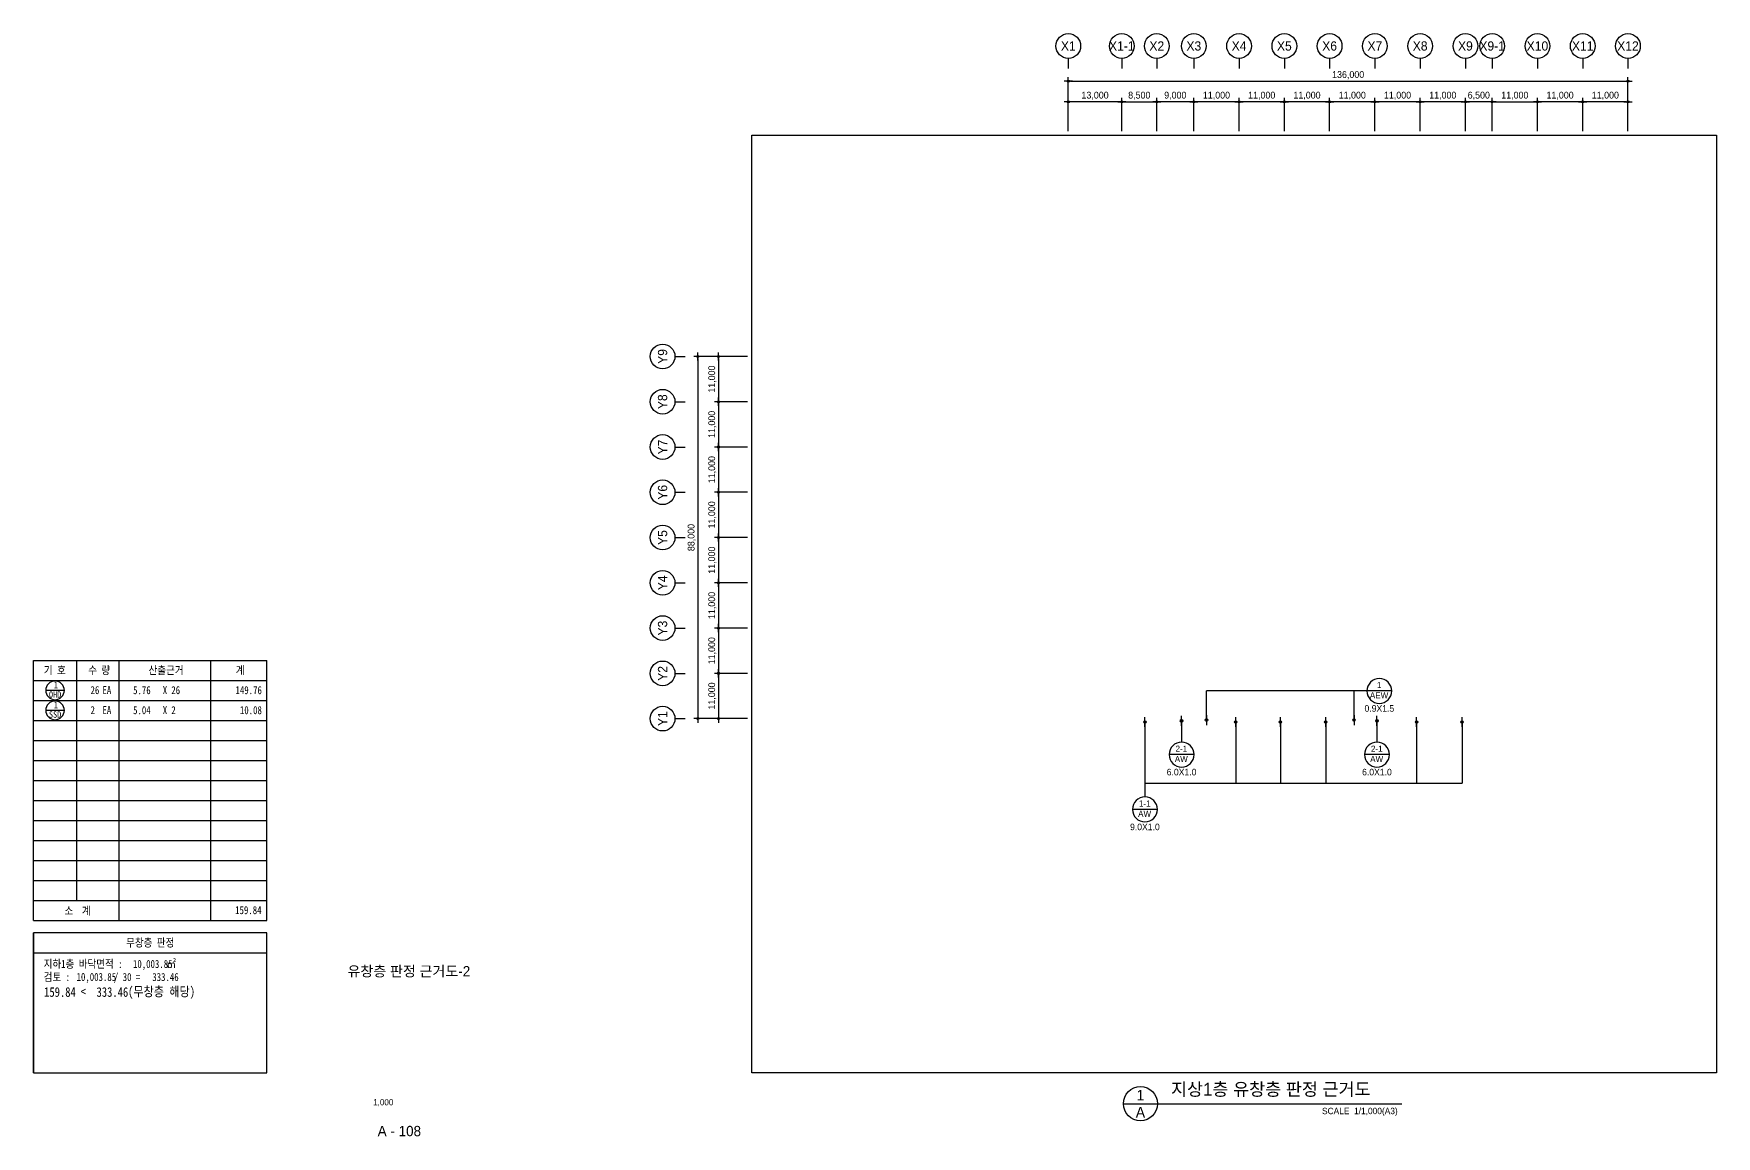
# Model space of a CAD drawing. Header units: millimetres. Extents: x 252778784 to 254834908, y 504282078 to 504550014.
# Drawn here: x 253468955 to 253877846, y 504282078 to 504550014 of the extents above; entities that cross this region are included whole.
import ezdxf
from ezdxf.enums import TextEntityAlignment as Align

# ---------------------------------------------------------------- set-up
doc = ezdxf.new("R2010")
doc.units = ezdxf.units.MM
for name, color, linetype in [('4A.TEC DIM', 7, 'Continuous'), ('4A.TEC FORM-TEXT', 3, 'Continuous'), ('4A.TEC TEXT 2', 3, 'Continuous'), ('4A.TEC 심볼', 7, 'Continuous'), ('A-DIM', 7, 'Continuous'), ('A-SYM', 7, 'Continuous'), ('A-TEXT', 3, 'Continuous'), ('DIM', 7, 'Continuous'), ('text', 3, 'Continuous'), ('창호부호', 7, 'Continuous')]:
    doc.layers.add(name, color=color, linetype=linetype)
doc.layers.add('DEFPOINT', color=135, linetype='Continuous', plot=False)
doc.styles.add('#TL_Dotum', font='', dxfattribs={"width": 0.85})
doc.styles.add('GHS', font='malgun.ttf')
doc.styles.add('나눔고딕', font='')
doc.styles.add('돋움', font='')
doc.styles.add('울릉도L', font='')
doc.styles.get('#TL_Dotum').set_extended_font_data('DotumChe')
doc.styles.get('나눔고딕').set_extended_font_data('Dotum')
doc.styles.get('돋움').set_extended_font_data('Dotum')
doc.styles.get('울릉도L').set_extended_font_data('Dotum')
doc.dimstyles.new('DIM_200(외부치수)', dxfattribs={"dimscale": 200, "dimtxt": 3.3, "dimasz": 1, "dimexe": 2, "dimexo": 2, "dimgap": 1, "dimtad": 1, "dimdec": 0, "dimdsep": 46, "dimlunit": 6, "dimtxsty": '돋움', "dimblk1": 'DIMDOT', "dimblk2": 'DIMDOT', "dimsah": 1, "dimcen": 2.5, "dimdle": 1.5, "dimclrd": 1, "dimclre": 7, "dimclrt": 2, "dimadec": 0, "dimazin": 0, "dimtfac": 1, "dimtdec": 0, "dimtix": 1, "dimtmove": 2, "dimatfit": 3, "dimldrblk": 'DIMDOT', "dimfxl": 1, "dimtvp": 1, "dimtolj": 1, "dimtzin": 0, "dimarcsym": 0})
doc.dimstyles.new('DIM_600(외부치수)', dxfattribs={"dimscale": 400, "dimtxt": 3.3, "dimasz": 1, "dimexe": 2, "dimexo": 2, "dimgap": 1, "dimtad": 1, "dimdec": 0, "dimdsep": 46, "dimlunit": 6, "dimtxsty": '나눔고딕', "dimblk1": 'DIMDOT', "dimblk2": 'DIMDOT', "dimsah": 1, "dimcen": 2.5, "dimdle": 1.5, "dimclrd": 8, "dimclre": 8, "dimclrt": 3, "dimadec": 0, "dimazin": 0, "dimtfac": 1, "dimtdec": 0, "dimtix": 1, "dimtmove": 2, "dimatfit": 3, "dimldrblk": 'DIMDOT', "dimfxl": 1, "dimtvp": 1, "dimtolj": 1, "dimtzin": 0, "dimarcsym": 0})

# ---------------------------------------------------------------- blocks, each defined once
blk = doc.blocks.new('DIMDOT')
at = {"color": 0}
blk.add_line((-2, 0), (2, 0), dxfattribs=at)
for radius in [0.5, 0.25]:
    blk.add_circle((0, 0), radius, dxfattribs=at)
blk = doc.blocks.new('*D104')
at = {"layer": '4A.TEC DIM', "color": 8, "lineweight": -2}
for p, q in [((169308, -38163), (169308, -25069)), ((169808, -26069), (304808, -26069)), ((305308, -38163), (305308, -25069))]:
    blk.add_line(p, q, dxfattribs=at)
at = {"layer": 'Defpoints', "color": 0}
for p in [(305308, -26069), (169308, -39163), (305308, -39163)]:
    blk.add_point(p, dxfattribs=at)
at = {"layer": '4A.TEC DIM', "color": 8, "lineweight": -2, "xscale": 500, "yscale": 500, "zscale": 500, "rotation": 180}
blk.add_blockref('DIMDOT', (169308, -26069), dxfattribs=at)
at = {"layer": '4A.TEC DIM', "color": 8, "lineweight": -2, "xscale": 500, "yscale": 500, "zscale": 500}
blk.add_blockref('DIMDOT', (305308, -26069), dxfattribs=at)
at = {"layer": '4A.TEC DIM', "color": 3, "insert": (237308, -24584), "char_height": 1650, "attachment_point": 5, "style": '나눔고딕'}
blk.add_mtext('\\A1;136,000', dxfattribs=at)
blk = doc.blocks.new('ccs122')
at = {"layer": '4A.TEC 심볼'}
blk.add_line((0, 8), (0, 3), dxfattribs=at)
blk.add_circle((0, 14), 6, dxfattribs=at)
at = {"layer": '4A.TEC TEXT 2', "color": 3, "style": 'GHS'}
blk.add_attdef('NO', text='', height=4.5, dxfattribs=at).set_placement((-0.01, 14.02), align=Align.MIDDLE_CENTER)
blk = doc.blocks.new('*D105')
at = {"layer": '4A.TEC DIM', "color": 8, "lineweight": -2}
for p, q in [((294308, -38163), (294308, -30082)), ((304808, -31082), (294808, -31082)), ((305308, -38163), (305308, -30082))]:
    blk.add_line(p, q, dxfattribs=at)
at = {"layer": 'Defpoints', "color": 0}
for p in [(294308, -31082), (294308, -39163), (305308, -39163)]:
    blk.add_point(p, dxfattribs=at)
at = {"layer": '4A.TEC DIM', "color": 8, "lineweight": -2, "xscale": 500, "yscale": 500, "zscale": 500, "rotation": 180}
blk.add_blockref('DIMDOT', (294308, -31082), dxfattribs=at)
at = {"layer": '4A.TEC DIM', "color": 8, "lineweight": -2, "xscale": 500, "yscale": 500, "zscale": 500}
blk.add_blockref('DIMDOT', (305308, -31082), dxfattribs=at)
at = {"layer": '4A.TEC DIM', "color": 3, "insert": (299808, -29597), "char_height": 1650, "attachment_point": 5, "style": '나눔고딕'}
blk.add_mtext('\\A1;11,000', dxfattribs=at)
blk = doc.blocks.new('*D106')
at = {"layer": '4A.TEC DIM', "color": 8, "lineweight": -2}
for p, q in [((91381, -103937), (83299, -103937)), ((84299, -104437), (84299, -114437)), ((91381, -114937), (83299, -114937))]:
    blk.add_line(p, q, dxfattribs=at)
at = {"layer": 'Defpoints', "color": 0}
for p in [(92381, -103937), (84299, -114937), (92381, -114937)]:
    blk.add_point(p, dxfattribs=at)
at = {"layer": '4A.TEC DIM', "color": 8, "lineweight": -2, "xscale": 500, "yscale": 500, "zscale": 500}
for p, rotation in [((84299, -103937), 90), ((84299, -114937), 270)]:
    blk.add_blockref('DIMDOT', p, dxfattribs=dict(at, rotation=rotation))
at = {"layer": '4A.TEC DIM', "color": 3, "insert": (82814, -109437), "char_height": 1650, "attachment_point": 5, "rotation": 90, "style": '나눔고딕'}
blk.add_mtext('\\A1;11,000', dxfattribs=at)
blk = doc.blocks.new('*D107')
at = {"layer": '4A.TEC DIM', "color": 8, "lineweight": -2}
for p, q in [((91381, -92937), (78286, -92937)), ((79286, -93437), (79286, -180437)), ((91381, -180937), (78286, -180937))]:
    blk.add_line(p, q, dxfattribs=at)
at = {"layer": 'Defpoints', "color": 0}
for p in [(92381, -92937), (79286, -180937), (92381, -180937)]:
    blk.add_point(p, dxfattribs=at)
at = {"layer": '4A.TEC DIM', "color": 8, "lineweight": -2, "xscale": 500, "yscale": 500, "zscale": 500}
for p, rotation in [((79286, -92937), 90), ((79286, -180937), 270)]:
    blk.add_blockref('DIMDOT', p, dxfattribs=dict(at, rotation=rotation))
at = {"layer": '4A.TEC DIM', "color": 3, "insert": (77801, -136937), "char_height": 1650, "attachment_point": 5, "rotation": 90, "style": '나눔고딕'}
blk.add_mtext('\\A1;88,000', dxfattribs=at)
blk = doc.blocks.new('*D108')
at = {"layer": '4A.TEC DIM', "color": 8, "lineweight": -2}
for p, q in [((91381, -169937), (83299, -169937)), ((84299, -170437), (84299, -180437)), ((91381, -180937), (83299, -180937))]:
    blk.add_line(p, q, dxfattribs=at)
at = {"layer": 'Defpoints', "color": 0}
for p in [(92381, -169937), (84299, -180937), (92381, -180937)]:
    blk.add_point(p, dxfattribs=at)
at = {"layer": '4A.TEC DIM', "color": 8, "lineweight": -2, "xscale": 500, "yscale": 500, "zscale": 500}
for p, rotation in [((84299, -169937), 90), ((84299, -180937), 270)]:
    blk.add_blockref('DIMDOT', p, dxfattribs=dict(at, rotation=rotation))
at = {"layer": '4A.TEC DIM', "color": 3, "insert": (82814, -175437), "char_height": 1650, "attachment_point": 5, "rotation": 90, "style": '나눔고딕'}
blk.add_mtext('\\A1;11,000', dxfattribs=at)
blk = doc.blocks.new('*D109')
at = {"layer": '4A.TEC DIM', "color": 8, "lineweight": -2}
for p, q in [((91381, -158937), (83299, -158937)), ((84299, -159437), (84299, -169437)), ((91381, -169937), (83299, -169937))]:
    blk.add_line(p, q, dxfattribs=at)
at = {"layer": 'Defpoints', "color": 0}
for p in [(92381, -158937), (84299, -169937), (92381, -169937)]:
    blk.add_point(p, dxfattribs=at)
at = {"layer": '4A.TEC DIM', "color": 8, "lineweight": -2, "xscale": 500, "yscale": 500, "zscale": 500}
for p, rotation in [((84299, -158937), 90), ((84299, -169937), 270)]:
    blk.add_blockref('DIMDOT', p, dxfattribs=dict(at, rotation=rotation))
at = {"layer": '4A.TEC DIM', "color": 3, "insert": (82814, -164437), "char_height": 1650, "attachment_point": 5, "rotation": 90, "style": '나눔고딕'}
blk.add_mtext('\\A1;11,000', dxfattribs=at)
blk = doc.blocks.new('*D110')
at = {"layer": '4A.TEC DIM', "color": 8, "lineweight": -2}
for p, q in [((91381, -147937), (83299, -147937)), ((84299, -148437), (84299, -158437)), ((91381, -158937), (83299, -158937))]:
    blk.add_line(p, q, dxfattribs=at)
at = {"layer": 'Defpoints', "color": 0}
for p in [(92381, -147937), (84299, -158937), (92381, -158937)]:
    blk.add_point(p, dxfattribs=at)
at = {"layer": '4A.TEC DIM', "color": 8, "lineweight": -2, "xscale": 500, "yscale": 500, "zscale": 500}
for p, rotation in [((84299, -147937), 90), ((84299, -158937), 270)]:
    blk.add_blockref('DIMDOT', p, dxfattribs=dict(at, rotation=rotation))
at = {"layer": '4A.TEC DIM', "color": 3, "insert": (82814, -153437), "char_height": 1650, "attachment_point": 5, "rotation": 90, "style": '나눔고딕'}
blk.add_mtext('\\A1;11,000', dxfattribs=at)
blk = doc.blocks.new('*D111')
at = {"layer": '4A.TEC DIM', "color": 8, "lineweight": -2}
for p, q in [((91381, -136937), (83299, -136937)), ((84299, -137437), (84299, -147437)), ((91381, -147937), (83299, -147937))]:
    blk.add_line(p, q, dxfattribs=at)
at = {"layer": 'Defpoints', "color": 0}
for p in [(92381, -136937), (84299, -147937), (92381, -147937)]:
    blk.add_point(p, dxfattribs=at)
at = {"layer": '4A.TEC DIM', "color": 8, "lineweight": -2, "xscale": 500, "yscale": 500, "zscale": 500}
for p, rotation in [((84299, -136937), 90), ((84299, -147937), 270)]:
    blk.add_blockref('DIMDOT', p, dxfattribs=dict(at, rotation=rotation))
at = {"layer": '4A.TEC DIM', "color": 3, "insert": (82814, -142437), "char_height": 1650, "attachment_point": 5, "rotation": 90, "style": '나눔고딕'}
blk.add_mtext('\\A1;11,000', dxfattribs=at)
blk = doc.blocks.new('*D112')
at = {"layer": '4A.TEC DIM', "color": 8, "lineweight": -2}
for p, q in [((91381, -125937), (83299, -125937)), ((84299, -126437), (84299, -136437)), ((91381, -136937), (83299, -136937))]:
    blk.add_line(p, q, dxfattribs=at)
at = {"layer": 'Defpoints', "color": 0}
for p in [(92381, -125937), (84299, -136937), (92381, -136937)]:
    blk.add_point(p, dxfattribs=at)
at = {"layer": '4A.TEC DIM', "color": 8, "lineweight": -2, "xscale": 500, "yscale": 500, "zscale": 500}
for p, rotation in [((84299, -125937), 90), ((84299, -136937), 270)]:
    blk.add_blockref('DIMDOT', p, dxfattribs=dict(at, rotation=rotation))
at = {"layer": '4A.TEC DIM', "color": 3, "insert": (82814, -131437), "char_height": 1650, "attachment_point": 5, "rotation": 90, "style": '나눔고딕'}
blk.add_mtext('\\A1;11,000', dxfattribs=at)
blk = doc.blocks.new('*D113')
at = {"layer": '4A.TEC DIM', "color": 8, "lineweight": -2}
for p, q in [((91381, -114937), (83299, -114937)), ((84299, -115437), (84299, -125437)), ((91381, -125937), (83299, -125937))]:
    blk.add_line(p, q, dxfattribs=at)
at = {"layer": 'Defpoints', "color": 0}
for p in [(92381, -114937), (84299, -125937), (92381, -125937)]:
    blk.add_point(p, dxfattribs=at)
at = {"layer": '4A.TEC DIM', "color": 8, "lineweight": -2, "xscale": 500, "yscale": 500, "zscale": 500}
for p, rotation in [((84299, -114937), 90), ((84299, -125937), 270)]:
    blk.add_blockref('DIMDOT', p, dxfattribs=dict(at, rotation=rotation))
at = {"layer": '4A.TEC DIM', "color": 3, "insert": (82814, -120437), "char_height": 1650, "attachment_point": 5, "rotation": 90, "style": '나눔고딕'}
blk.add_mtext('\\A1;11,000', dxfattribs=at)
blk = doc.blocks.new('*D93')
at = {"layer": '4A.TEC DIM', "color": 8, "lineweight": -2}
for p, q in [((169308, -38163), (169308, -30082)), ((181808, -31082), (169808, -31082)), ((182308, -38163), (182308, -30082))]:
    blk.add_line(p, q, dxfattribs=at)
at = {"layer": 'Defpoints', "color": 0}
for p in [(169308, -31082), (169308, -39163), (182308, -39163)]:
    blk.add_point(p, dxfattribs=at)
at = {"layer": '4A.TEC DIM', "color": 8, "lineweight": -2, "xscale": 500, "yscale": 500, "zscale": 500, "rotation": 180}
blk.add_blockref('DIMDOT', (169308, -31082), dxfattribs=at)
at = {"layer": '4A.TEC DIM', "color": 8, "lineweight": -2, "xscale": 500, "yscale": 500, "zscale": 500}
blk.add_blockref('DIMDOT', (182308, -31082), dxfattribs=at)
at = {"layer": '4A.TEC DIM', "color": 3, "insert": (175808, -29597), "char_height": 1650, "attachment_point": 5, "style": '나눔고딕'}
blk.add_mtext('\\A1;13,000', dxfattribs=at)
blk = doc.blocks.new('*D94')
at = {"layer": '4A.TEC DIM', "color": 8, "lineweight": -2}
for p, q in [((190808, -38163), (190808, -30082)), ((199308, -31082), (191308, -31082)), ((199808, -38163), (199808, -30082))]:
    blk.add_line(p, q, dxfattribs=at)
at = {"layer": 'Defpoints', "color": 0}
for p in [(190808, -31082), (190808, -39163), (199808, -39163)]:
    blk.add_point(p, dxfattribs=at)
at = {"layer": '4A.TEC DIM', "color": 8, "lineweight": -2, "xscale": 500, "yscale": 500, "zscale": 500, "rotation": 180}
blk.add_blockref('DIMDOT', (190808, -31082), dxfattribs=at)
at = {"layer": '4A.TEC DIM', "color": 8, "lineweight": -2, "xscale": 500, "yscale": 500, "zscale": 500}
blk.add_blockref('DIMDOT', (199808, -31082), dxfattribs=at)
at = {"layer": '4A.TEC DIM', "color": 3, "insert": (195308, -29597), "char_height": 1650, "attachment_point": 5, "style": '나눔고딕'}
blk.add_mtext('\\A1;9,000', dxfattribs=at)
blk = doc.blocks.new('*D95')
at = {"layer": '4A.TEC DIM', "color": 8, "lineweight": -2}
for p, q in [((199808, -38163), (199808, -30082)), ((210308, -31082), (200308, -31082)), ((210808, -38163), (210808, -30082))]:
    blk.add_line(p, q, dxfattribs=at)
at = {"layer": 'Defpoints', "color": 0}
for p in [(199808, -31082), (199808, -39163), (210808, -39163)]:
    blk.add_point(p, dxfattribs=at)
at = {"layer": '4A.TEC DIM', "color": 8, "lineweight": -2, "xscale": 500, "yscale": 500, "zscale": 500, "rotation": 180}
blk.add_blockref('DIMDOT', (199808, -31082), dxfattribs=at)
at = {"layer": '4A.TEC DIM', "color": 8, "lineweight": -2, "xscale": 500, "yscale": 500, "zscale": 500}
blk.add_blockref('DIMDOT', (210808, -31082), dxfattribs=at)
at = {"layer": '4A.TEC DIM', "color": 3, "insert": (205308, -29597), "char_height": 1650, "attachment_point": 5, "style": '나눔고딕'}
blk.add_mtext('\\A1;11,000', dxfattribs=at)
blk = doc.blocks.new('*D96')
at = {"layer": '4A.TEC DIM', "color": 8, "lineweight": -2}
for p, q in [((210808, -38163), (210808, -30082)), ((221308, -31082), (211308, -31082)), ((221808, -38163), (221808, -30082))]:
    blk.add_line(p, q, dxfattribs=at)
at = {"layer": 'Defpoints', "color": 0}
for p in [(210808, -31082), (210808, -39163), (221808, -39163)]:
    blk.add_point(p, dxfattribs=at)
at = {"layer": '4A.TEC DIM', "color": 8, "lineweight": -2, "xscale": 500, "yscale": 500, "zscale": 500, "rotation": 180}
blk.add_blockref('DIMDOT', (210808, -31082), dxfattribs=at)
at = {"layer": '4A.TEC DIM', "color": 8, "lineweight": -2, "xscale": 500, "yscale": 500, "zscale": 500}
blk.add_blockref('DIMDOT', (221808, -31082), dxfattribs=at)
at = {"layer": '4A.TEC DIM', "color": 3, "insert": (216308, -29597), "char_height": 1650, "attachment_point": 5, "style": '나눔고딕'}
blk.add_mtext('\\A1;11,000', dxfattribs=at)
blk = doc.blocks.new('*D97')
at = {"layer": '4A.TEC DIM', "color": 8, "lineweight": -2}
for p, q in [((221808, -38163), (221808, -30082)), ((232308, -31082), (222308, -31082)), ((232808, -38163), (232808, -30082))]:
    blk.add_line(p, q, dxfattribs=at)
at = {"layer": 'Defpoints', "color": 0}
for p in [(221808, -31082), (221808, -39163), (232808, -39163)]:
    blk.add_point(p, dxfattribs=at)
at = {"layer": '4A.TEC DIM', "color": 8, "lineweight": -2, "xscale": 500, "yscale": 500, "zscale": 500, "rotation": 180}
blk.add_blockref('DIMDOT', (221808, -31082), dxfattribs=at)
at = {"layer": '4A.TEC DIM', "color": 8, "lineweight": -2, "xscale": 500, "yscale": 500, "zscale": 500}
blk.add_blockref('DIMDOT', (232808, -31082), dxfattribs=at)
at = {"layer": '4A.TEC DIM', "color": 3, "insert": (227308, -29597), "char_height": 1650, "attachment_point": 5, "style": '나눔고딕'}
blk.add_mtext('\\A1;11,000', dxfattribs=at)
blk = doc.blocks.new('*D98')
at = {"layer": '4A.TEC DIM', "color": 8, "lineweight": -2}
for p, q in [((232808, -38163), (232808, -30082)), ((243308, -31082), (233308, -31082)), ((243808, -38163), (243808, -30082))]:
    blk.add_line(p, q, dxfattribs=at)
at = {"layer": 'Defpoints', "color": 0}
for p in [(232808, -31082), (232808, -39163), (243808, -39163)]:
    blk.add_point(p, dxfattribs=at)
at = {"layer": '4A.TEC DIM', "color": 8, "lineweight": -2, "xscale": 500, "yscale": 500, "zscale": 500, "rotation": 180}
blk.add_blockref('DIMDOT', (232808, -31082), dxfattribs=at)
at = {"layer": '4A.TEC DIM', "color": 8, "lineweight": -2, "xscale": 500, "yscale": 500, "zscale": 500}
blk.add_blockref('DIMDOT', (243808, -31082), dxfattribs=at)
at = {"layer": '4A.TEC DIM', "color": 3, "insert": (238308, -29597), "char_height": 1650, "attachment_point": 5, "style": '나눔고딕'}
blk.add_mtext('\\A1;11,000', dxfattribs=at)
blk = doc.blocks.new('*D99')
at = {"layer": '4A.TEC DIM', "color": 8, "lineweight": -2}
for p, q in [((243808, -38163), (243808, -30082)), ((254308, -31082), (244308, -31082)), ((254808, -38163), (254808, -30082))]:
    blk.add_line(p, q, dxfattribs=at)
at = {"layer": 'Defpoints', "color": 0}
for p in [(243808, -31082), (243808, -39163), (254808, -39163)]:
    blk.add_point(p, dxfattribs=at)
at = {"layer": '4A.TEC DIM', "color": 8, "lineweight": -2, "xscale": 500, "yscale": 500, "zscale": 500, "rotation": 180}
blk.add_blockref('DIMDOT', (243808, -31082), dxfattribs=at)
at = {"layer": '4A.TEC DIM', "color": 8, "lineweight": -2, "xscale": 500, "yscale": 500, "zscale": 500}
blk.add_blockref('DIMDOT', (254808, -31082), dxfattribs=at)
at = {"layer": '4A.TEC DIM', "color": 3, "insert": (249308, -29597), "char_height": 1650, "attachment_point": 5, "style": '나눔고딕'}
blk.add_mtext('\\A1;11,000', dxfattribs=at)
blk = doc.blocks.new('*D100')
at = {"layer": '4A.TEC DIM', "color": 8, "lineweight": -2}
for p, q in [((254808, -38163), (254808, -30082)), ((265308, -31082), (255308, -31082)), ((265808, -38163), (265808, -30082))]:
    blk.add_line(p, q, dxfattribs=at)
at = {"layer": 'Defpoints', "color": 0}
for p in [(254808, -31082), (254808, -39163), (265808, -39163)]:
    blk.add_point(p, dxfattribs=at)
at = {"layer": '4A.TEC DIM', "color": 8, "lineweight": -2, "xscale": 500, "yscale": 500, "zscale": 500, "rotation": 180}
blk.add_blockref('DIMDOT', (254808, -31082), dxfattribs=at)
at = {"layer": '4A.TEC DIM', "color": 8, "lineweight": -2, "xscale": 500, "yscale": 500, "zscale": 500}
blk.add_blockref('DIMDOT', (265808, -31082), dxfattribs=at)
at = {"layer": '4A.TEC DIM', "color": 3, "insert": (260308, -29597), "char_height": 1650, "attachment_point": 5, "style": '나눔고딕'}
blk.add_mtext('\\A1;11,000', dxfattribs=at)
blk = doc.blocks.new('*D101')
at = {"layer": '4A.TEC DIM', "color": 8, "lineweight": -2}
for p, q in [((265308, -31082), (264808, -31082)), ((265808, -38163), (265808, -30082)), ((272308, -31082), (265808, -31082)), ((272308, -38163), (272308, -30082)), ((272808, -31082), (273308, -31082))]:
    blk.add_line(p, q, dxfattribs=at)
at = {"layer": 'Defpoints', "color": 0}
for p in [(265808, -31082), (265808, -39163), (272308, -39163)]:
    blk.add_point(p, dxfattribs=at)
at = {"layer": '4A.TEC DIM', "color": 8, "lineweight": -2, "xscale": 500, "yscale": 500, "zscale": 500}
blk.add_blockref('DIMDOT', (265808, -31082), dxfattribs=at)
at = {"layer": '4A.TEC DIM', "color": 8, "lineweight": -2, "xscale": 500, "yscale": 500, "zscale": 500, "rotation": 180}
blk.add_blockref('DIMDOT', (272308, -31082), dxfattribs=at)
at = {"layer": '4A.TEC DIM', "color": 3, "insert": (269058, -29597), "char_height": 1650, "attachment_point": 5, "style": '나눔고딕'}
blk.add_mtext('\\A1;6,500', dxfattribs=at)
blk = doc.blocks.new('*D102')
at = {"layer": '4A.TEC DIM', "color": 8, "lineweight": -2}
for p, q in [((283308, -38163), (283308, -30082)), ((293808, -31082), (283808, -31082)), ((294308, -38163), (294308, -30082))]:
    blk.add_line(p, q, dxfattribs=at)
at = {"layer": 'Defpoints', "color": 0}
for p in [(283308, -31082), (283308, -39163), (294308, -39163)]:
    blk.add_point(p, dxfattribs=at)
at = {"layer": '4A.TEC DIM', "color": 8, "lineweight": -2, "xscale": 500, "yscale": 500, "zscale": 500, "rotation": 180}
blk.add_blockref('DIMDOT', (283308, -31082), dxfattribs=at)
at = {"layer": '4A.TEC DIM', "color": 8, "lineweight": -2, "xscale": 500, "yscale": 500, "zscale": 500}
blk.add_blockref('DIMDOT', (294308, -31082), dxfattribs=at)
at = {"layer": '4A.TEC DIM', "color": 3, "insert": (288808, -29597), "char_height": 1650, "attachment_point": 5, "style": '나눔고딕'}
blk.add_mtext('\\A1;11,000', dxfattribs=at)
blk = doc.blocks.new('*D103')
at = {"layer": '4A.TEC DIM', "color": 8, "lineweight": -2}
for p, q in [((91381, -92937), (83299, -92937)), ((84299, -93437), (84299, -103437)), ((91381, -103937), (83299, -103937))]:
    blk.add_line(p, q, dxfattribs=at)
at = {"layer": 'Defpoints', "color": 0}
for p in [(92381, -92937), (84299, -103937), (92381, -103937)]:
    blk.add_point(p, dxfattribs=at)
at = {"layer": '4A.TEC DIM', "color": 8, "lineweight": -2, "xscale": 500, "yscale": 500, "zscale": 500}
for p, rotation in [((84299, -92937), 90), ((84299, -103937), 270)]:
    blk.add_blockref('DIMDOT', p, dxfattribs=dict(at, rotation=rotation))
at = {"layer": '4A.TEC DIM', "color": 3, "insert": (82814, -98437), "char_height": 1650, "attachment_point": 5, "rotation": 90, "style": '나눔고딕'}
blk.add_mtext('\\A1;11,000', dxfattribs=at)
blk = doc.blocks.new('*D114')
at = {"layer": '4A.TEC DIM', "color": 8, "lineweight": -2}
for p, q in [((182308, -38163), (182308, -30082)), ((182808, -31082), (190308, -31082)), ((190808, -38163), (190808, -30082))]:
    blk.add_line(p, q, dxfattribs=at)
at = {"layer": 'Defpoints', "color": 0}
for p in [(190808, -31082), (182308, -39163), (190808, -39163)]:
    blk.add_point(p, dxfattribs=at)
at = {"layer": '4A.TEC DIM', "color": 8, "lineweight": -2, "xscale": 500, "yscale": 500, "zscale": 500, "rotation": 180}
blk.add_blockref('DIMDOT', (182308, -31082), dxfattribs=at)
at = {"layer": '4A.TEC DIM', "color": 8, "lineweight": -2, "xscale": 500, "yscale": 500, "zscale": 500}
blk.add_blockref('DIMDOT', (190808, -31082), dxfattribs=at)
at = {"layer": '4A.TEC DIM', "color": 3, "insert": (186558, -29597), "char_height": 1650, "attachment_point": 5, "style": '나눔고딕'}
blk.add_mtext('\\A1;8,500', dxfattribs=at)
blk = doc.blocks.new('*D115')
at = {"layer": '4A.TEC DIM', "color": 8, "lineweight": -2}
for p, q in [((272308, -38163), (272308, -30082)), ((272808, -31082), (282808, -31082)), ((283308, -38163), (283308, -30082))]:
    blk.add_line(p, q, dxfattribs=at)
at = {"layer": 'Defpoints', "color": 0}
for p in [(283308, -31082), (272308, -39163), (283308, -39163)]:
    blk.add_point(p, dxfattribs=at)
at = {"layer": '4A.TEC DIM', "color": 8, "lineweight": -2, "xscale": 500, "yscale": 500, "zscale": 500, "rotation": 180}
blk.add_blockref('DIMDOT', (272308, -31082), dxfattribs=at)
at = {"layer": '4A.TEC DIM', "color": 8, "lineweight": -2, "xscale": 500, "yscale": 500, "zscale": 500}
blk.add_blockref('DIMDOT', (283308, -31082), dxfattribs=at)
at = {"layer": '4A.TEC DIM', "color": 3, "insert": (277808, -29597), "char_height": 1650, "attachment_point": 5, "style": '나눔고딕'}
blk.add_mtext('\\A1;11,000', dxfattribs=at)
blk = doc.blocks.new('A$C32BC7FD8')
at = {"layer": 'A-SYM'}
blk.add_line((-2167, 0), (0, 0), dxfattribs=at)
blk.add_circle((-1083, 0), 1083, dxfattribs=at)
blk = doc.blocks.new('A$C52CE0ABD')
at = {"layer": '창호부호', "color": 3}
blk.add_line((0, 3600), (4838, 3600), dxfattribs=at)
blk.add_circle((2419, 3600), 2419, dxfattribs=at)
at = {"layer": '창호부호', "color": 7, "style": '울릉도L'}
for tag, height, p in [('CAW', 1200, (2472, 2747)), ('1', 1200, (2453, 4751)), ('SIZE', 840, (2387, 607))]:
    blk.add_attdef(tag, text='', height=height, dxfattribs=at).set_placement(p, align=Align.MIDDLE)
blk = doc.blocks.new('dwgFD3B')
at = {"layer": '4A.TEC 심볼'}
ref = blk.add_blockref('ccs122', (169307.63, -24500.01, 1666.22), dxfattribs=dict(at, xscale=499.9999977496833, yscale=499.9999977496833, zscale=499.9999977496833))
ref.add_attrib('NO', 'X1', dxfattribs={"layer": '0', "color": 3, "height": 2250, "style": '울릉도L'}).set_placement((169304.55, -17491.05, 1666.22), align=Align.MIDDLE_CENTER)
ref = blk.add_blockref('ccs122', (182307.63, -24500.01, 1666.22), dxfattribs=dict(at, xscale=499.9999977496833, yscale=499.9999977496833, zscale=499.9999977496833))
ref.add_attrib('NO', 'X1-1', dxfattribs={"layer": '0', "color": 3, "height": 2250, "style": '울릉도L'}).set_placement((182304.55, -17491.05, 1666.22), align=Align.MIDDLE_CENTER)
ref = blk.add_blockref('ccs122', (190807.63, -24500.01, 1666.22), dxfattribs=dict(at, xscale=499.9999977496833, yscale=499.9999977496833, zscale=499.9999977496833))
ref.add_attrib('NO', 'X2', dxfattribs={"layer": '0', "color": 3, "height": 2250, "style": '울릉도L'}).set_placement((190804.55, -17491.05, 1666.22), align=Align.MIDDLE_CENTER)
ref = blk.add_blockref('ccs122', (199807.63, -24500.01, 1666.22), dxfattribs=dict(at, xscale=499.9999977496833, yscale=499.9999977496833, zscale=499.9999977496833))
ref.add_attrib('NO', 'X3', dxfattribs={"layer": '0', "color": 3, "height": 2250, "style": '울릉도L'}).set_placement((199804.55, -17491.05, 1666.22), align=Align.MIDDLE_CENTER)
ref = blk.add_blockref('ccs122', (210807.63, -24500.01, 1666.22), dxfattribs=dict(at, xscale=499.9999977496833, yscale=499.9999977496833, zscale=499.9999977496833))
ref.add_attrib('NO', 'X4', dxfattribs={"layer": '0', "color": 3, "height": 2250, "style": '울릉도L'}).set_placement((210804.55, -17491.05, 1666.22), align=Align.MIDDLE_CENTER)
ref = blk.add_blockref('ccs122', (221807.63, -24500.01, 1666.22), dxfattribs=dict(at, xscale=499.9999977496833, yscale=499.9999977496833, zscale=499.9999977496833))
ref.add_attrib('NO', 'X5', dxfattribs={"layer": '0', "color": 3, "height": 2250, "style": '울릉도L'}).set_placement((221804.55, -17491.05, 1666.22), align=Align.MIDDLE_CENTER)
ref = blk.add_blockref('ccs122', (232807.63, -24500.01, 1666.22), dxfattribs=dict(at, xscale=499.9999977496833, yscale=499.9999977496833, zscale=499.9999977496833))
ref.add_attrib('NO', 'X6', dxfattribs={"layer": '0', "color": 3, "height": 2250, "style": '울릉도L'}).set_placement((232804.55, -17491.05, 1666.22), align=Align.MIDDLE_CENTER)
ref = blk.add_blockref('ccs122', (243807.63, -24500, 1666.22), dxfattribs=dict(at, xscale=499.9999977496833, yscale=499.9999977496833, zscale=499.9999977496833))
ref.add_attrib('NO', 'X7', dxfattribs={"layer": '0', "color": 3, "height": 2250, "style": '울릉도L'}).set_placement((243804.55, -17491.04, 1666.22), align=Align.MIDDLE_CENTER)
ref = blk.add_blockref('ccs122', (254807.63, -24500, 1666.22), dxfattribs=dict(at, xscale=499.9999977496833, yscale=499.9999977496833, zscale=499.9999977496833))
ref.add_attrib('NO', 'X8', dxfattribs={"layer": '0', "color": 3, "height": 2250, "style": '울릉도L'}).set_placement((254804.55, -17491.05, 1666.22), align=Align.MIDDLE_CENTER)
ref = blk.add_blockref('ccs122', (265807.63, -24500, 1666.22), dxfattribs=dict(at, xscale=499.9999977496833, yscale=499.9999977496833, zscale=499.9999977496833))
ref.add_attrib('NO', 'X9', dxfattribs={"layer": '0', "color": 3, "height": 2250, "style": '울릉도L'}).set_placement((265804.55, -17491.04, 1666.22), align=Align.MIDDLE_CENTER)
ref = blk.add_blockref('ccs122', (272307.63, -24500, 1666.22), dxfattribs=dict(at, xscale=499.9999977496833, yscale=499.9999977496833, zscale=499.9999977496833))
ref.add_attrib('NO', 'X9-1', dxfattribs={"layer": '0', "color": 3, "height": 2250, "style": '울릉도L'}).set_placement((272304.55, -17491.04, 1666.22), align=Align.MIDDLE_CENTER)
ref = blk.add_blockref('ccs122', (283307.63, -24500.01, 1666.22), dxfattribs=dict(at, xscale=499.9999977496833, yscale=499.9999977496833, zscale=499.9999977496833))
ref.add_attrib('NO', 'X10', dxfattribs={"layer": '0', "color": 3, "height": 2250, "style": '울릉도L'}).set_placement((283304.55, -17491.05, 1666.22), align=Align.MIDDLE_CENTER)
ref = blk.add_blockref('ccs122', (294307.63, -24500.01, 1666.22), dxfattribs=dict(at, xscale=499.9999977496833, yscale=499.9999977496833, zscale=499.9999977496833))
ref.add_attrib('NO', 'X11', dxfattribs={"layer": '0', "color": 3, "height": 2250, "style": '울릉도L'}).set_placement((294304.55, -17491.05, 1666.22), align=Align.MIDDLE_CENTER)
ref = blk.add_blockref('ccs122', (305307.63, -24500.01, 1666.22), dxfattribs=dict(at, xscale=499.9999977496833, yscale=499.9999977496833, zscale=499.9999977496833))
ref.add_attrib('NO', 'X12', dxfattribs={"layer": '0', "color": 3, "height": 2250, "style": '울릉도L'}).set_placement((305304.55, -17491.05, 1666.22), align=Align.MIDDLE_CENTER)
ref = blk.add_blockref('ccs122', (77717.58, -92936.83), dxfattribs=dict(at, xscale=499.9999977496833, yscale=499.9999977496833, zscale=499.9999977496833, rotation=90))
ref.add_attrib('NO', 'Y9', dxfattribs={"layer": '0', "color": 3, "height": 2250, "rotation": 90, "style": '울릉도L'}).set_placement((70708.62, -92939.91), align=Align.MIDDLE_CENTER)
ref = blk.add_blockref('ccs122', (77717.58, -103936.83), dxfattribs=dict(at, xscale=499.9999977496833, yscale=499.9999977496833, zscale=499.9999977496833, rotation=90))
ref.add_attrib('NO', 'Y8', dxfattribs={"layer": '0', "color": 3, "height": 2250, "rotation": 90, "style": '울릉도L'}).set_placement((70708.62, -103939.91), align=Align.MIDDLE_CENTER)
ref = blk.add_blockref('ccs122', (77717.58, -114936.83), dxfattribs=dict(at, xscale=499.9999977496833, yscale=499.9999977496833, zscale=499.9999977496833, rotation=90))
ref.add_attrib('NO', 'Y7', dxfattribs={"layer": '0', "color": 3, "height": 2250, "rotation": 90, "style": '울릉도L'}).set_placement((70708.63, -114939.91), align=Align.MIDDLE_CENTER)
ref = blk.add_blockref('ccs122', (77717.58, -125936.83), dxfattribs=dict(at, xscale=499.9999977496833, yscale=499.9999977496833, zscale=499.9999977496833, rotation=90))
ref.add_attrib('NO', 'Y6', dxfattribs={"layer": '0', "color": 3, "height": 2250, "rotation": 90, "style": '울릉도L'}).set_placement((70708.62, -125939.91), align=Align.MIDDLE_CENTER)
ref = blk.add_blockref('ccs122', (77717.58, -136936.83), dxfattribs=dict(at, xscale=499.9999977496833, yscale=499.9999977496833, zscale=499.9999977496833, rotation=90))
ref.add_attrib('NO', 'Y5', dxfattribs={"layer": '0', "color": 3, "height": 2250, "rotation": 90, "style": '울릉도L'}).set_placement((70708.63, -136939.91), align=Align.MIDDLE_CENTER)
ref = blk.add_blockref('ccs122', (77717.58, -147936.83), dxfattribs=dict(at, xscale=499.9999977496833, yscale=499.9999977496833, zscale=499.9999977496833, rotation=90))
ref.add_attrib('NO', 'Y4', dxfattribs={"layer": '0', "color": 3, "height": 2250, "rotation": 90, "style": '울릉도L'}).set_placement((70708.62, -147939.91), align=Align.MIDDLE_CENTER)
ref = blk.add_blockref('ccs122', (77717.58, -158936.83), dxfattribs=dict(at, xscale=499.9999977496833, yscale=499.9999977496833, zscale=499.9999977496833, rotation=90))
ref.add_attrib('NO', 'Y3', dxfattribs={"layer": '0', "color": 3, "height": 2250, "rotation": 90, "style": '울릉도L'}).set_placement((70708.62, -158939.91), align=Align.MIDDLE_CENTER)
ref = blk.add_blockref('ccs122', (77717.58, -169936.83), dxfattribs=dict(at, xscale=499.9999977496833, yscale=499.9999977496833, zscale=499.9999977496833, rotation=90))
ref.add_attrib('NO', 'Y2', dxfattribs={"layer": '0', "color": 3, "height": 2250, "rotation": 90, "style": '울릉도L'}).set_placement((70708.62, -169939.91), align=Align.MIDDLE_CENTER)
ref = blk.add_blockref('ccs122', (77717.58, -180936.83), dxfattribs=dict(at, xscale=499.9999977496833, yscale=499.9999977496833, zscale=499.9999977496833, rotation=90))
ref.add_attrib('NO', 'Y1', dxfattribs={"layer": '0', "color": 3, "height": 2250, "rotation": 90, "style": '울릉도L'}).set_placement((70708.62, -180939.91), align=Align.MIDDLE_CENTER)
at = {"layer": '4A.TEC DIM'}
for base, p1, p2, picture, middle in [((305307.63, -26068.86, 1666.22), (169307.63, -39163.16, 1666.22), (305307.63, -39163.16, 1666.22), '*D104', (237307.63, -24583.79, 1666.22)), ((169307.63, -31081.58, 1666.22), (182307.63, -39163.16, 1666.22), (169307.63, -39163.16, 1666.22), '*D93', (175807.63, -29596.51, 1666.22)), ((190807.63, -31081.58, 1666.22), (199807.63, -39163.16, 1666.22), (190807.63, -39163.16, 1666.22), '*D94', (195307.63, -29596.51, 1666.22)), ((199807.63, -31081.58, 1666.22), (210807.63, -39163.16, 1666.22), (199807.63, -39163.16, 1666.22), '*D95', (205307.63, -29596.51, 1666.22)), ((210807.63, -31081.58, 1666.22), (221807.63, -39163.16, 1666.22), (210807.63, -39163.16, 1666.22), '*D96', (216307.63, -29596.51, 1666.22)), ((221807.63, -31081.58, 1666.22), (232807.63, -39163.16, 1666.22), (221807.63, -39163.16, 1666.22), '*D97', (227307.63, -29596.51, 1666.22)), ((232807.63, -31081.58, 1666.22), (243807.63, -39163.16, 1666.22), (232807.63, -39163.16, 1666.22), '*D98', (238307.63, -29596.51, 1666.22)), ((243807.63, -31081.58, 1666.22), (254807.63, -39163.16, 1666.22), (243807.63, -39163.16, 1666.22), '*D99', (249307.63, -29596.51, 1666.22)), ((254807.63, -31081.58, 1666.22), (265807.63, -39163.16, 1666.22), (254807.63, -39163.16, 1666.22), '*D100', (260307.63, -29596.51, 1666.22)), ((265807.63, -31081.58, 1666.22), (272307.63, -39163.16, 1666.22), (265807.63, -39163.16, 1666.22), '*D101', (269057.63, -29596.51, 1666.22)), ((283307.63, -31081.58, 1666.22), (294307.63, -39163.16, 1666.22), (283307.63, -39163.16, 1666.22), '*D102', (288807.63, -29596.51, 1666.22)), ((294307.63, -31081.58, 1666.22), (305307.63, -39163.16, 1666.22), (294307.63, -39163.16, 1666.22), '*D105', (299807.63, -29596.51, 1666.22))]:
    dim = blk.add_linear_dim(base=base, p1=p1, p2=p2, dimstyle='DIM_600(외부치수)', override={"dimscale": 500, "dimdec": 1, "dimblk1": 'DIMDOT', "dimblk2": 'DIMDOT'}, dxfattribs=at)
    dim.commit()
    dim.dimension.update_dxf_attribs({"geometry": picture, "text_midpoint": middle})
for base, p1, p2, angle, picture, middle in [((190807.63, -31081.58, 1666.22), (182307.63, -39163.16, 1666.22), (190807.63, -39163.16, 1666.22), 180, '*D114', (186557.63, -29596.51, 1666.22)), ((283307.63, -31081.58, 1666.22), (272307.63, -39163.16, 1666.22), (283307.63, -39163.16, 1666.22), 180, '*D115', (277807.63, -29596.51, 1666.22)), ((79286.44, -180936.83), (92380.73, -92936.83), (92380.73, -180936.83), 90, '*D107', (77801.36, -136936.83)), ((84299.16, -103936.83), (92380.73, -92936.83), (92380.73, -103936.83), 90, '*D103', (82814.08, -98436.83)), ((84299.16, -114936.83), (92380.73, -103936.83), (92380.73, -114936.83), 90, '*D106', (82814.08, -109436.83)), ((84299.16, -125936.83), (92380.73, -114936.83), (92380.73, -125936.83), 90, '*D113', (82814.09, -120436.83)), ((84299.16, -136936.83), (92380.73, -125936.83), (92380.73, -136936.83), 90, '*D112', (82814.09, -131436.83)), ((84299.16, -147936.83), (92380.73, -136936.83), (92380.73, -147936.83), 90, '*D111', (82814.09, -142436.83)), ((84299.16, -158936.83), (92380.73, -147936.83), (92380.73, -158936.83), 90, '*D110', (82814.08, -153436.83)), ((84299.16, -169936.83), (92380.73, -158936.83), (92380.73, -169936.83), 90, '*D109', (82814.08, -164436.83)), ((84299.16, -180936.83), (92380.73, -169936.83), (92380.73, -180936.83), 90, '*D108', (82814.08, -175436.83))]:
    dim = blk.add_linear_dim(base=base, p1=p1, p2=p2, angle=angle, dimstyle='DIM_600(외부치수)', override={"dimscale": 500, "dimdec": 1, "dimblk1": 'DIMDOT', "dimblk2": 'DIMDOT'}, dxfattribs=at)
    dim.commit()
    dim.dimension.update_dxf_attribs({"geometry": picture, "text_midpoint": middle})

msp = doc.modelspace()

# ---------------------------------------------------------------- linework, layer by layer
for p, q in [((253468955, 504397735, 3333), (253525603, 504397735, 3333)), ((253468955, 504334555, 3333), (253468955, 504397735, 3333)), ((253525603, 504334555, 3333), (253525603, 504397735, 3333)), ((253468955, 504392875, 3333), (253525603, 504392875, 3333)), ((253468955, 504388015, 3333), (253525603, 504388015, 3333)), ((253468955, 504383155, 3333), (253525603, 504383155, 3333)), ((253468955, 504378295, 3333), (253525603, 504378295, 3333)), ((253468955, 504373435, 3333), (253525603, 504373435, 3333)), ((253468955, 504368575, 3333), (253525603, 504368575, 3333)), ((253468955, 504363715, 3333), (253525603, 504363715, 3333)), ((253468955, 504358855, 3333), (253525603, 504358855, 3333)), ((253468955, 504353995, 3333), (253525603, 504353995, 3333)), ((253468955, 504349135, 3333), (253525603, 504349135, 3333)), ((253468955, 504344275, 3333), (253525603, 504344275, 3333)), ((253468955, 504339415, 3333), (253525603, 504339415, 3333)), ((253468955, 504334555, 3333), (253525603, 504334555, 3333)), ((253468955, 504297514, 3333), (253468955, 504331534, 3333)), ((253525603, 504297514, 3333), (253525603, 504331534, 3333))]:
    msp.add_line(p, q)
at = {"layer": '4A.TEC 심볼'}
for p, q in [((253468955, 504326674, 3333), (253525603, 504326674, 3333)), ((253733761, 504290014, 3333), (253801393, 504290014, 3333))]:
    msp.add_line(p, q, dxfattribs=at)
at = {"layer": '4A.TEC 심볼', "elevation": 3333}
msp.add_lwpolyline([(253468955, 504297514), (253525603, 504297514), (253525603, 504331534), (253468955, 504331534)], close=True, dxfattribs=at)
at = {"layer": '4A.TEC 심볼'}
msp.add_circle((253737901, 504290014, 3333), 4140, dxfattribs=at)
at = {"layer": 'A-DIM'}
for p, q in [((253479364, 504397735, 3333), (253479364, 504339415, 3333)), ((253489668, 504397735, 3333), (253489668, 504334555, 3333)), ((253511891, 504397735, 3333), (253511891, 504334555, 3333))]:
    msp.add_line(p, q, dxfattribs=at)
at = {"layer": 'DEFPOINT', "elevation": -1667}
msp.add_lwpolyline([(253643447, 504525351), (253877846, 504525351), (253877846, 504297514), (253643447, 504297514)], close=True, dxfattribs=at)
at = {"layer": 'DIM'}
for p, q in [((253792932, 504390300, 0), (253753962, 504390300, 0)), ((253738987, 504367858, 0), (253816064, 504367858, 0))]:
    msp.add_line(p, q, dxfattribs=at)

# ---------------------------------------------------------------- block references
msp.add_blockref('dwgFD3B', (253551067, 504564514, 3333))
at = {"xscale": -2.093538461432445, "yscale": 2.093538461432445, "zscale": 2.093538461432445}
for p in [(253471891, 504390445, 3333), (253471891, 504385585, 3333)]:
    msp.add_blockref('A$C32BC7FD8', p, dxfattribs=at)
at = {"layer": '창호부호', "lineweight": 50}
ref = msp.add_blockref('A$C52CE0ABD', (253798980, 504385800, 0), dxfattribs=dict(at, xscale=-1.25, yscale=1.25, zscale=1.25))
ref.add_attrib('CAW', 'AEW', dxfattribs={"height": 1500, "style": '울릉도L'}).set_placement((253795890, 504389234, 0), align=Align.MIDDLE)
ref.add_attrib('1', '1', dxfattribs={"height": 1500, "style": '울릉도L'}).set_placement((253795914, 504391739, 0), align=Align.MIDDLE)
ref = msp.add_blockref('A$C52CE0ABD', (253750918, 504370336, 0), dxfattribs=dict(at, xscale=-1.25, yscale=1.25, zscale=1.25))
ref.add_attrib('CAW', 'AW', dxfattribs={"height": 1500, "style": '울릉도L'}).set_placement((253747828, 504373769, 0), align=Align.MIDDLE)
ref.add_attrib('1', '2-1', dxfattribs={"height": 1500, "style": '울릉도L'}).set_placement((253747852, 504376275, 0), align=Align.MIDDLE)
ref = msp.add_blockref('A$C52CE0ABD', (253798400, 504370336, 0), dxfattribs=dict(at, xscale=-1.25, yscale=1.25, zscale=1.25))
ref.add_attrib('CAW', 'AW', dxfattribs={"height": 1500, "style": '울릉도L'}).set_placement((253795310, 504373769, 0), align=Align.MIDDLE)
ref.add_attrib('1', '2-1', dxfattribs={"height": 1500, "style": '울릉도L'}).set_placement((253795334, 504376275, 0), align=Align.MIDDLE)
ref = msp.add_blockref('A$C52CE0ABD', (253742011, 504357018, 0), dxfattribs=dict(at, xscale=-1.25, yscale=1.25, zscale=1.25))
ref.add_attrib('CAW', 'AW', dxfattribs={"height": 1500, "style": '울릉도L'}).set_placement((253738921, 504360452, 0), align=Align.MIDDLE)
ref.add_attrib('1', '1-1', dxfattribs={"height": 1500, "style": '울릉도L'}).set_placement((253738944, 504362957, 0), align=Align.MIDDLE)

# ---------------------------------------------------------------- texts
at = {"layer": '4A.TEC FORM-TEXT', "style": '돋움'}
msp.add_text('A - 108', height=2500, dxfattribs=at).set_placement((253557825, 504282113, 3333), align=Align.CENTER)
at = {"layer": '4A.TEC TEXT 2', "style": '나눔고딕'}
for s, height, p in [('유창층 판정 근거도-2', 2500, (253560134, 504320949, 3333)), ('1,000', 1500, (253553905, 504289613, 3333))]:
    msp.add_text(s, height=height, dxfattribs=at).set_placement(p, align=Align.CENTER)
at = {"layer": '4A.TEC TEXT 2', "color": 3, "style": '나눔고딕'}
msp.add_text('지상1층 유창층 판정 근거도', height=3105, dxfattribs=at).set_placement((253745330, 504291049, 3333), align=Align.BOTTOM_LEFT)
for s, p in [('1', (253737901, 504292084, 3333)), ('A', (253737901, 504287944, 3333))]:
    msp.add_text(s, height=2587, dxfattribs=at).set_placement(p, align=Align.MIDDLE)
msp.add_text('SCALE  1/1,000(A3)', height=1552.5, dxfattribs=at).set_placement((253800421, 504286998, 3333), align=Align.BOTTOM_RIGHT)
at = {"layer": 'A-TEXT', "style": '#TL_Dotum', "width": 0.85}
for s, p in [('기 호', (253471431, 504394356, 3333)), ('수 량', (253482221, 504394356, 3333)), ('산출근거', (253496874, 504394356, 3333)), ('계', (253518084, 504394356, 3333)), ('26', (253482779, 504389541, 3333)), ('EA', (253485675, 504389541, 3333)), ('5.76', (253493116, 504389521, 3333)), ('26', (253502403, 504389521, 3333)), ('2', (253482779, 504384681, 3333)), ('EA', (253485675, 504384681, 3333)), ('5.04', (253493116, 504384661, 3333)), ('2', (253502403, 504384661, 3333)), ('소  계', (253476433, 504335915, 3333)), ('지하1층 바닥면적 :          ㎡', (253471386, 504323003, 3333)), ('검토 :          / 30 =', (253471386, 504319821, 3333))]:
    msp.add_text(s, height=1944, dxfattribs=at).set_placement(p)
at = {"layer": 'A-TEXT', "color": 4, "style": '#TL_Dotum', "width": 0.85}
for s, height, p in [('OHD', 1570.2, (253474168, 504389435, 3333)), ('1', 1570, (253474347, 504391723, 3333)), ('SSD', 1570.2, (253474168, 504384575, 3333)), ('1', 1570, (253474347, 504386863, 3333))]:
    msp.add_text(s, height=height, dxfattribs=at).set_placement(p, align=Align.MIDDLE_CENTER)
at = {"layer": 'A-TEXT', "style": '#TL_Dotum', "width": 0.85}
for s, p in [('X', (253501398, 504389521, 3333)), ('149.76', (253524415, 504389521, 3333)), ('X', (253501398, 504384661, 3333)), ('10.08', (253524415, 504384661, 3333))]:
    msp.add_text(s, height=1944, dxfattribs=at).set_placement(p, align=Align.RIGHT)
at = {"layer": 'A-TEXT', "color": 2, "style": '#TL_Dotum', "width": 0.85}
for s, height, p in [('159.84', 1944, (253517922, 504336069, 3333)), ('159.84', 2332.8, (253471504, 504315979, 3333)), ('       <        (무창층 해당)', 2332.8, (253471386, 504316097, 3333))]:
    msp.add_text(s, height=height, dxfattribs=at).set_placement(p)
at = {"layer": 'A-TEXT', "style": '#TL_Dotum', "width": 0.85}
msp.add_text('무창층 판정', height=1944, dxfattribs=at).set_placement((253497279, 504328155, 3333), align=Align.CENTER)
at = {"layer": 'A-TEXT', "color": 6, "style": '#TL_Dotum', "width": 0.85}
for p in [(253502699, 504323961, 3333), (253488994, 504320809, 3333)]:
    msp.add_text('10,003.85', height=1944, dxfattribs=at).set_placement(p, align=Align.MIDDLE_RIGHT)
at = {"layer": 'A-TEXT', "color": 4, "style": '#TL_Dotum', "width": 0.85}
for height, p in [(1944, (253497786, 504319821, 3333)), (2332.8, (253484241, 504315979, 3333))]:
    msp.add_text('333.46', height=height, dxfattribs=at).set_placement(p)
at = {"layer": 'text', "style": '돋움'}
for s, p in [('0.9X1.5', (253795956, 504386050, 0)), ('6.0X1.0', (253747894, 504370586, 0)), ('6.0X1.0', (253795376, 504370586, 0)), ('9.0X1.0', (253738987, 504357268, 0))]:
    msp.add_text(s, height=1601.1, dxfattribs=at).set_placement(p, align=Align.MIDDLE_CENTER)

# ---------------------------------------------------------------- leaders
at = {"layer": 'DIM'}
for points in [[(253753962, 504383213, 0), (253753962, 504390300, 0)], [(253789803, 504383213, 0), (253789803, 504390300, 0)], [(253738987, 504382761, 0), (253738987, 504364542, 0)], [(253747894, 504383045, 0), (253747894, 504377860, 0)], [(253761056, 504382761, 0), (253761056, 504367858, 0)], [(253771907, 504382761, 0), (253771907, 504367858, 0)], [(253782924, 504382761, 0), (253782924, 504367858, 0)], [(253795376, 504383045, 0), (253795376, 504377860, 0)], [(253805016, 504382761, 0), (253805016, 504367858, 0)], [(253816064, 504382761, 0), (253816064, 504367858, 0)]]:
    msp.add_leader(points, dimstyle='DIM_200(외부치수)', override={"dimasz": 3, "dimgap": 1, "dimtad": 0, "dimclrd": 256}, dxfattribs=at)

doc.saveas('drawing.dxf')
